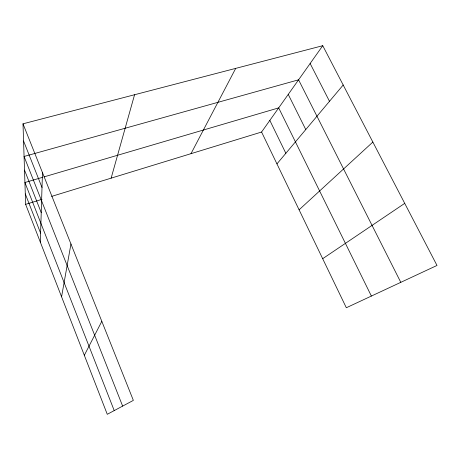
<?xml version="1.0" encoding="UTF-8"?>
<svg xmlns="http://www.w3.org/2000/svg" width="460" height="460" viewBox="0 0 460 460"><rect width="100%" height="100%" fill="white"/><g stroke="black" fill="none" stroke-linecap="round" stroke-linejoin="round"><path stroke-width="0.69" d="M40.319 242.127L42.469 172.615M61.577 296.798L70.949 243.978M111.136 178.146L134.561 94.743M84.324 355.292L101.809 321.322M190.992 153.669L235.71 68.379M261.579 132.031L322.753 45.695L437 265.454L346.328 307.746L261.579 132.031L51.646 196.38M276.943 163.892L343.189 84.996M299.092 209.817L372.853 142.065M322.673 258.698L404.725 203.366M322.753 45.695L23 123.815L133.36 400.384L107.272 414.305L25.633 204.355L42.061 199.318M42.843 177.238L24.921 182.511L114.224 410.596M44.223 176.835L278.685 107.887L371.381 296.062M310.138 63.503L329.492 101.309M400.798 282.336L298.574 79.816L24.069 156.463L122.636 406.105M288.242 94.398L305.768 129.565M269.825 120.393L285.85 153.289M23.563 140.99L42.009 187.484M24.512 170.085L41.233 212.618M25.288 193.89L40.601 233.128M23 123.815L25.633 204.355"/></g></svg>
